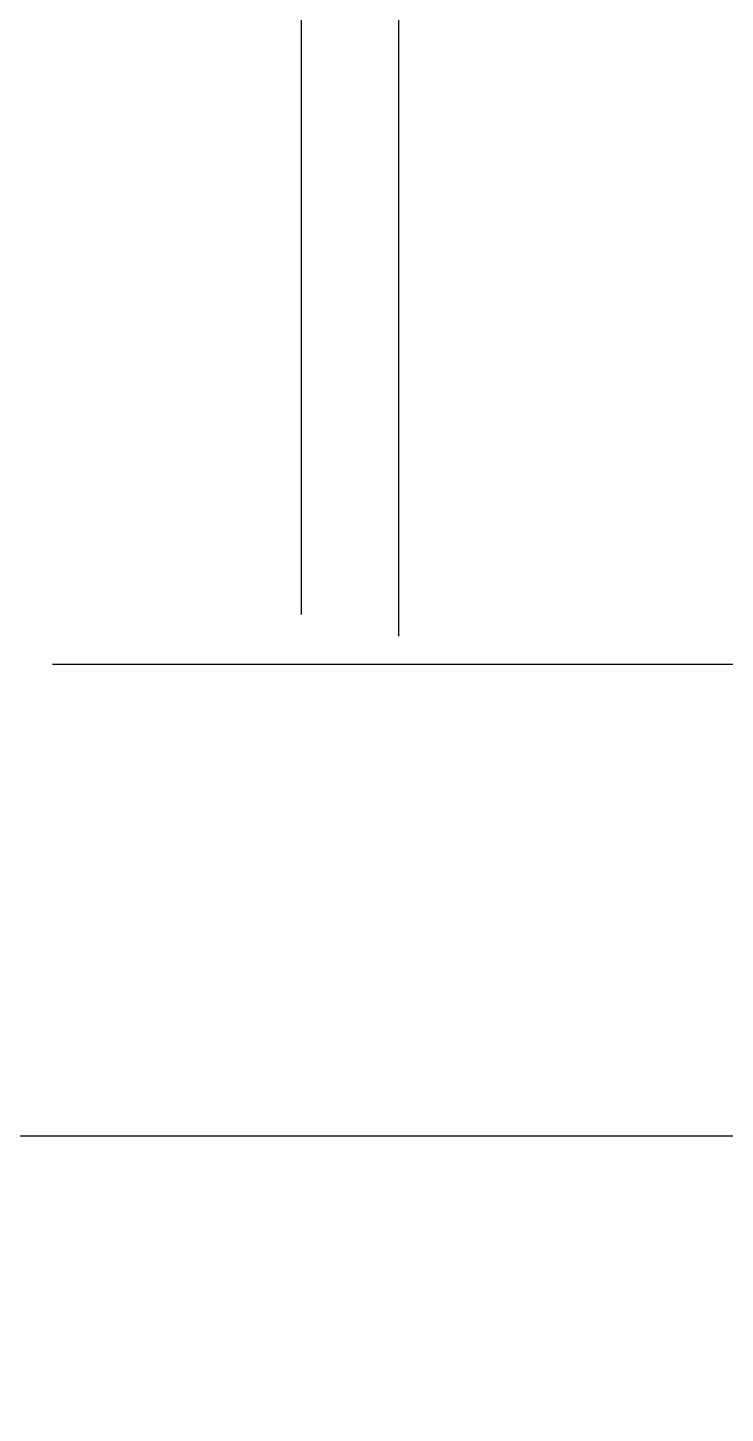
# Model space of a CAD drawing. Extents: x 152195838 to 160350639, y 364657247 to 370318102.
# Drawn here: x 157591871.1 to 157592058.2, y 365021457.1 to 365021829.1 of the extents above; entities that cross this region are included whole.
import ezdxf

# ---------------------------------------------------------------- set-up
doc = ezdxf.new("R2010")
doc.units = 0
doc.header["$MEASUREMENT"] = 0
doc.linetypes.add('HID', pattern=[2.3, 1.5, -0.8])
doc.layers.get('0').update_dxf_attribs({"linetype": 'CONTINUOUS'})
doc.layers.add('XR-PLAN$0$자동도어', color=4, linetype='CONTINUOUS')
doc.layers.add('㈜SE&C OPEN', color=9, linetype='HID')

# ---------------------------------------------------------------- blocks, each defined once
blk = doc.blocks.new('sa9w7er')
at = {"layer": 'XR-PLAN$0$자동도어', "color": 1, "linetype": 'Continuous'}
blk.add_line((1987875.45, 837002.1), (1987875.45, 837910.83), dxfattribs=at)
at = {"layer": 'XR-PLAN$0$자동도어', "linetype": 'Continuous'}
blk.add_line((1988002.13, 837293.5), (1988002.13, 837510.39), dxfattribs=at)
blk.add_line((1988002.13, 837293.5), (1988002.13, 837510.39), dxfattribs=at)
at = {"layer": '㈜SE&C OPEN', "ltscale": 300}
for p, q in [((1990529.61, 837386.4), (1985221.29, 837386.4)), ((1990535.41, 837360.28), (1985215.49, 837360.28))]:
    blk.add_line(p, q, dxfattribs=at)

msp = doc.modelspace()

# ---------------------------------------------------------------- block references
at = {"linetype": 'Continuous', "ltscale": 5, "xscale": -1, "rotation": 270}
msp.add_blockref('sa9w7er', (156754584.1707, 363033656.1222), dxfattribs=at)

doc.saveas('drawing.dxf')
